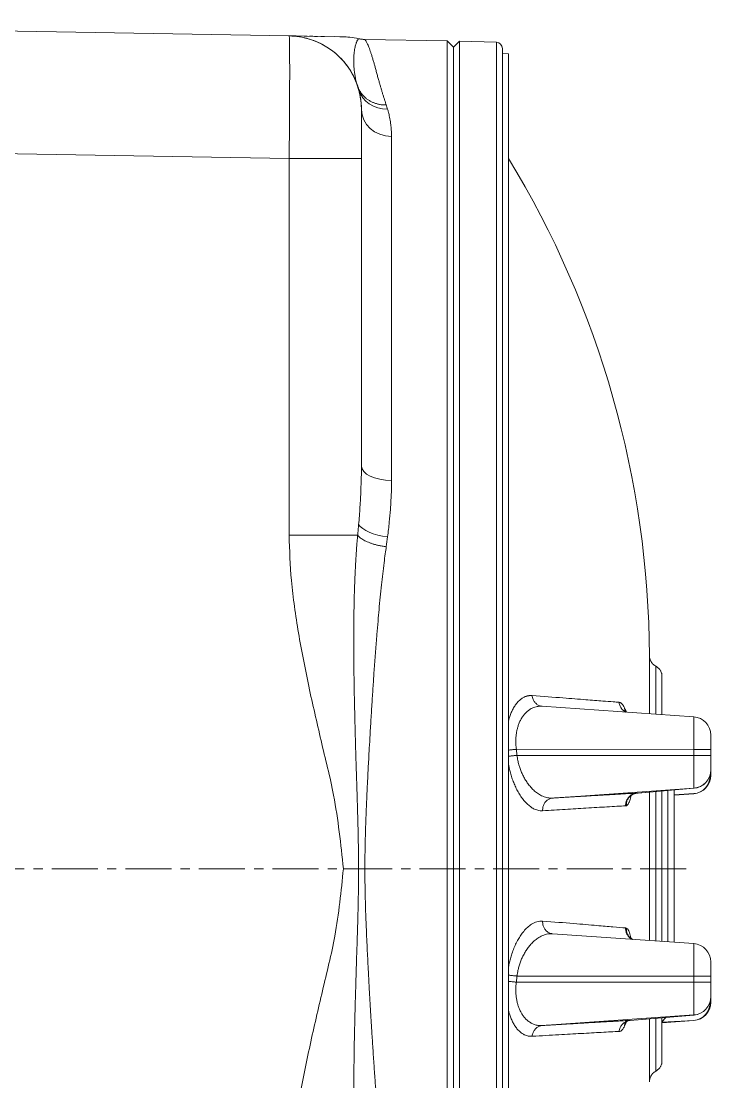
# Model space of a CAD drawing. Header units: millimetres. Extents: x -728 to 992, y -670 to 797.
# Drawn here: x 314 to 426.5, y -34.8 to 138.3 of the extents above; entities that cross this region are included whole.
import ezdxf

# ---------------------------------------------------------------- set-up
doc = ezdxf.new("R2010")
doc.units = ezdxf.units.MM
doc.linetypes.add('K5LT_AXLED', pattern=[12, 7.5, -1.5, 1.5, -1.5])
doc.linetypes.add('K5LT_THIN', pattern=[0])

# ---------------------------------------------------------------- blocks, each defined once
blk = doc.blocks.new('U4')
at = {"color": 7, "linetype": 'K5LT_THIN', "lineweight": 18}
for p, q in [((357.73, 135.89), (220.5, 138.28)), ((357.73, 135.89), (357.73, 135.89)), ((357.73, 135.89), (357.73, 135.89)), ((357.73, 135.89), (358.87, 135.87)), ((358.27, 135.88), (358.7, 135.87)), ((358.87, 135.87), (359.19, 135.86)), ((358.87, 135.87), (358.87, 135.87)), ((358.87, 135.87), (360.17, 135.84)), ((360.16, 135.84), (365.18, 135.76)), ((360.16, 135.84), (360.65, 135.83)), ((361.03, 135.83), (361.57, 135.82)), ((361.86, 135.81), (362.37, 135.8)), ((362.89, 135.8), (363.51, 135.78)), ((364.19, 135.77), (364.19, 135.77)), ((365.18, 135.76), (365.18, 135.76)), ((365.18, 135.76), (366.06, 135.74)), ((365.18, 135.76), (366.12, 135.74)), ((383.52, 135.07), (370.05, 135.3)), ((383.52, 135.07), (384.52, 134.03)), ((383.52, 0), (383.52, 135.07)), ((385.52, 135), (384.52, 134.05)), ((391.54, 134.84), (385.52, 135)), ((385.52, -135), (385.52, 135)), ((384.52, -134.05), (384.52, 134.05)), ((391.54, 134.84), (391.54, -134.84)), ((392.52, 133.84), (392.52, -133.84)), ((393.52, 132.97), (392.52, 133)), ((393.52, 132.97), (393.52, -132.97)), ((368.91, 127.67), (368.9, 127.7)), ((368.91, 127.67), (368.9, 127.7)), ((369.52, 123.89), (369.52, 123.89)), ((369.52, 123.89), (369.52, 115.89)), ((369.52, 115.89), (369.52, 121.77)), ((374.43, 63.35), (374.43, 119.47)), ((357.73, 115.89), (218.53, 118.32)), ((357.73, 115.89), (369.52, 115.89)), ((357.73, 54.42), (357.73, 115.89)), ((369.52, 65.69), (369.52, 115.89)), ((357.73, 54.42), (368.91, 54.42)), ((416.51, 34.77), (416.51, 25.28)), ((417.55, 33.04), (417.55, 25.2)), ((418.52, 31.79), (418.52, 25.14)), ((398.98, 26.5), (399, 26.5)), ((399, 26.5), (398.98, 26.5)), ((423.73, 24.77), (398.98, 26.5)), ((399, 26.5), (398.98, 26.5)), ((398.98, 26.5), (399, 26.5)), ((423.73, 24.77), (423.73, 19.47)), ((426.52, 21.78), (426.52, 19.46)), ((394.8, 19.48), (423.73, 19.47)), ((423.73, 19.47), (423.73, 18.47)), ((426.52, 19.46), (426.52, 18.46)), ((394.9, 18.48), (423.73, 18.47)), ((423.73, 18.47), (423.73, 13.13)), ((426.52, 18.46), (426.52, 16.12)), ((426.52, 16.12), (426.52, 16.11)), ((426.52, 15.24), (426.52, 16.11)), ((426.39, 15.24), (426.41, 15.24)), ((426.41, 15.24), (426.41, 15.33)), ((426.52, 15.24), (426.52, 15.22)), ((426.52, 15.22), (426.52, 15.22)), ((400.72, 11.52), (423.73, 13.13)), ((414.01, 12.23), (414.01, 12.23)), ((414.01, 12.23), (414.01, 12.23)), ((414.44, 12.32), (414.61, 12.33)), ((414.61, 12.33), (414.44, 12.32)), ((414.44, 12.32), (414.44, 12.32)), ((423.73, 13.11), (414.61, 12.33)), ((414.61, 12.33), (414.61, 12.33)), ((423.77, 13.12), (414.66, 12.34)), ((414.66, 12.34), (414.66, 12.34)), ((416.51, 12.49), (416.51, 0.15)), ((417.55, 12.58), (417.55, -11.8)), ((418.52, 12.67), (418.52, -11.86)), ((419.52, 12.75), (419.52, -11.93)), ((420.52, 12.84), (420.52, -12)), ((420.52, 12.07), (423.73, 12.24)), ((423.73, 12.23), (420.52, 12)), ((420.52, 12), (423.73, 12.23)), ((423.73, 13.13), (423.73, 13.11)), ((423.73, 12.24), (423.73, 12.23)), ((423.73, 12.23), (423.73, 12.23)), ((416.51, 0.15), (416.51, -11.72)), ((366.58, 0), (369.05, 0)), ((370.08, 0), (370.08, 0)), ((383.52, -135.07), (383.52, 0)), ((400.7, -10.62), (400.72, -10.62)), ((423.73, -12.23), (400.7, -10.62)), ((400.72, -10.62), (400.7, -10.62)), ((400.7, -10.62), (400.72, -10.62)), ((400.72, -10.62), (400.7, -10.62)), ((423.73, -12.23), (423.73, -17.53)), ((426.52, -15.22), (426.52, -17.54)), ((394.8, -18.52), (423.73, -18.53)), ((394.9, -17.52), (423.73, -17.53)), ((423.73, -17.53), (423.73, -18.53)), ((423.73, -18.53), (423.73, -23.87)), ((426.52, -17.54), (426.52, -18.54)), ((426.52, -18.54), (426.52, -20.88)), ((426.39, -21.76), (426.41, -21.76)), ((426.41, -21.76), (426.41, -21.67)), ((426.52, -20.88), (426.52, -20.89)), ((426.52, -21.76), (426.52, -20.89)), ((426.52, -21.76), (426.52, -21.78)), ((426.52, -21.78), (426.52, -21.78)), ((399, -25.6), (423.73, -23.87)), ((423.73, -23.89), (414.61, -24.67)), ((423.77, -23.88), (414.66, -24.66)), ((423.73, -23.87), (423.73, -23.89)), ((413.37, -24.75), (414.61, -24.67)), ((413.37, -24.75), (413.38, -24.75)), ((414.61, -24.67), (413.38, -24.75)), ((414.61, -24.67), (414.61, -24.67)), ((414.61, -24.67), (414.61, -24.67)), ((414.66, -24.66), (414.66, -24.66)), ((416.51, -24.51), (416.51, -34.77)), ((417.55, -24.42), (417.55, -33.04)), ((419.18, -24.28), (418.52, -24.97)), ((418.52, -24.33), (418.52, -31.79)), ((418.52, -25.04), (423.73, -24.76)), ((418.52, -25.14), (423.73, -24.77)), ((423.73, -24.77), (418.52, -25.14)), ((423.73, -24.76), (423.73, -24.77)), ((423.73, -24.77), (423.73, -24.77))]:
    blk.add_line(p, q, dxfattribs=at)
at = {"color": 30, "linetype": 'K5LT_AXLED', "lineweight": 18, "true_color": 0xff8000}
blk.add_line((422.52, 0), (201.52, 0), dxfattribs=at)
at = {"color": 7, "linetype": 'K5LT_THIN', "lineweight": 18}
for centre, radius, start, end in [((357.52, 123.89), 12, 18.3597, 89), ((391.52, 133.84), 1, 0, 88.5), ((357.52, 123.89), 12, 0, 18.3597), ((357.52, 123.89), 12, 10.6951, 14.5091), ((259.51, 34.07), 157, 0.2556, 31.4016), ((423.52, 21.78), 3, 0, 86), ((423.52, 16.11), 3, 274.9004, 0), ((423.52, 15.22), 3, 274, 0), ((423.52, -15.22), 3, 0, 86), ((423.52, -21.78), 3, 274, 0), ((423.52, -20.89), 3, 274.9004, 0)]:
    blk.add_arc(centre, radius, start, end, dxfattribs=at)
for centre, major_axis, ratio, start_param, end_param in [((373.88, 128.51), (4.81, 1.36), 0.909706, 3.143759, 4.443341), ((374.52, 123.89), (5, 0), 0.883475, 3.141593, 4.694936), ((374.52, 65.69), (5, 0), 0.468479, 3.141593, 4.694936), ((373.88, 56.15), (4.96, -0.62), 0.399621, 3.442613, 4.744362), ((423.52, 19.46), (-3, 0), 0.004236, 3.141593, 4.642576), ((423.52, 18.46), (-3, 0), 0.004236, 3.141593, 4.642576), ((423.52, 16.12), (3, 0), 0.999991, 4.782202, 6.283185), ((423.52, 16.11), (3, 0), 0.999991, 4.782202, 6.283185), ((423.52, 15.24), (3, 0), 0.999991, 4.782202, 6.283185), ((423.52, 15.24), (0.16, -3), 0.965836, 0.016308, 1.519674), ((423.52, 15.22), (3, 0), 0.999991, 4.782202, 6.283185), ((423.52, 15.24), (3, 0), 0.004236, 0, 0.261799), ((423.52, 16.11), (0.26, -2.99), 0.965682, 6.266913, 6.283185), ((423.52, -17.54), (-3, 0), 0.004236, 3.141593, 4.642576), ((423.52, -18.54), (-3, 0), 0.004236, 3.141593, 4.642576), ((423.52, -20.88), (3, 0), 0.999991, 4.782202, 6.283185), ((423.52, -20.89), (3, 0), 0.999991, 4.782202, 6.283185), ((423.52, -21.76), (3, 0), 0.999991, 4.782202, 6.283185), ((423.52, -21.76), (0.16, -3), 0.965836, 0.016308, 1.519674), ((423.52, -21.78), (3, 0), 0.999991, 4.782202, 6.283185), ((423.52, -21.76), (3, 0), 0.004236, 0, 0.261799), ((423.52, -20.89), (0.26, -2.99), 0.965682, 6.266913, 6.283185), ((414.4, -25.87), (-1.78, 0.91), 0.867542, 0.07558, 0.436062)]:
    blk.add_ellipse(centre, major_axis=major_axis, ratio=ratio, start_param=start_param, end_param=end_param, dxfattribs=at)
blk.add_rational_spline([(357.73, 135.89), (357.85, 135.88), (357.85, 127.6), (357.73, 115.89)], [0.999844652242, 0.804809654128, 0.804861436714, 1], degree=3, dxfattribs=at)
for points, knots in [([(357.74, 135.89), (357.75, 135.89), (357.77, 135.89), (357.82, 135.88), (357.86, 135.88), (357.96, 135.88), (358.03, 135.88), (358.1, 135.87), (358.11, 135.87), (358.12, 135.87), (358.12, 135.87), (358.13, 135.87), (358.13, 135.87), (358.27, 135.86), (358.41, 135.86), (358.84, 135.82), (359.12, 135.78), (359.94, 135.65), (360.46, 135.53), (361.5, 135.22), (362.02, 135.03), (363.02, 134.57), (363.51, 134.3), (364.46, 133.69), (364.91, 133.36), (365.77, 132.62), (366.17, 132.22), (366.92, 131.36), (367.27, 130.91), (367.88, 129.96), (368.16, 129.46), (368.59, 128.53), (368.74, 128.1), (368.94, 127.58), (368.97, 127.48), (369.05, 127.22), (369.09, 127.06), (369.19, 126.66), (369.24, 126.43), (369.33, 126.06), (369.35, 125.92), (369.41, 125.52), (369.44, 125.26), (369.48, 124.84), (369.49, 124.69), (369.5, 124.54), (369.5, 124.54), (369.5, 124.41), (369.51, 124.29), (369.51, 124.15), (369.51, 124.13), (369.52, 124.05), (369.52, 123.98), (369.52, 123.91), (369.52, 123.9), (369.52, 123.89), (369.52, 123.89), (369.52, 123.89), (369.52, 123.89), (369.52, 123.86), (369.52, 123.83), (369.52, 123.78), (369.52, 123.77), (369.52, 123.74), (369.52, 123.73), (369.52, 123.72), (369.52, 123.72), (369.52, 123.71), (369.52, 123.71), (369.52, 123.71), (369.52, 123.71), (369.52, 123.71), (369.52, 123.71), (369.52, 123.71), (369.52, 123.72), (369.52, 123.72), (369.52, 123.72), (369.52, 123.73), (369.52, 123.73), (369.52, 123.75), (369.52, 123.75), (369.52, 123.77), (369.52, 123.77), (369.52, 123.78), (369.52, 123.78), (369.52, 123.79), (369.52, 123.79), (369.52, 123.8), (369.52, 123.8), (369.52, 123.8), (369.52, 123.8), (369.52, 123.8), (369.52, 123.8), (369.52, 123.8), (369.52, 123.8), (369.52, 123.8), (369.52, 123.8), (369.52, 123.8), (369.52, 123.8), (369.52, 123.8), (369.52, 123.79), (369.52, 123.78), (369.52, 123.78), (369.52, 123.78), (369.52, 123.78), (369.52, 123.77), (369.52, 123.76), (369.52, 123.74), (369.52, 123.73), (369.52, 123.71), (369.52, 123.71), (369.52, 123.68), (369.52, 123.66), (369.52, 123.62), (369.52, 123.6), (369.52, 123.51), (369.52, 123.42), (369.52, 123.31), (369.52, 123.28), (369.52, 123.11), (369.52, 122.96), (369.52, 122.71), (369.52, 122.61), (369.52, 122.42), (369.52, 122.33), (369.52, 122.13), (369.52, 122.01), (369.52, 121.81), (369.52, 121.74), (369.52, 121.65), (369.52, 121.64), (369.52, 121.39), (369.52, 121.17), (369.52, 120.65), (369.52, 120.38), (369.52, 119.82), (369.52, 119.54), (369.52, 118.97), (369.52, 118.69), (369.52, 118.11), (369.52, 117.81), (369.52, 117.19), (369.52, 116.87), (369.52, 116.33), (369.52, 116.11), (369.52, 115.89)], [0.007818, 0.007818, 0.007818, 0.007818, 0.054727, 0.054727, 0.156362, 0.156362, 0.338831, 0.338831, 0.359632, 0.359632, 0.368488, 0.368488, 0.376057, 0.376057, 0.766172, 0.766172, 1.571433, 1.571433, 3.067172, 3.067172, 4.596647, 4.596647, 6.151907, 6.151907, 7.725116, 7.725116, 9.307856, 9.307856, 10.89136, 10.89136, 12.466794, 12.466794, 13.746426, 13.746426, 14.025385, 14.025385, 14.499511, 14.499511, 15.169748, 15.169748, 15.558094, 15.558094, 16.293275, 16.293275, 16.721805, 16.721805, 16.721848, 16.721848, 17.059082, 17.059082, 17.11397, 17.11397, 17.297151, 17.297151, 17.322005, 17.322005, 17.323535, 17.323535, 17.324181, 17.324181, 17.413935, 17.413935, 17.503689, 17.503689, 17.593443, 17.593443, 17.604662, 17.604662, 17.683197, 17.683197, 17.744902, 17.744902, 17.772951, 17.772951, 17.862705, 17.862705, 17.885143, 17.885143, 17.952459, 17.952459, 18.042213, 18.042213, 18.131967, 18.131967, 18.165624, 18.165624, 18.221721, 18.221721, 18.311475, 18.311475, 18.328885, 18.328885, 18.36019, 18.36019, 18.37978, 18.37978, 18.391495, 18.391495, 18.413702, 18.413702, 18.503456, 18.503456, 18.548151, 18.548151, 18.562747, 18.562747, 18.681329, 18.681329, 18.854577, 18.854577, 18.918492, 18.918492, 19.164632, 19.164632, 19.392819, 19.392819, 20.107934, 20.107934, 20.322622, 20.322622, 21.250397, 21.250397, 21.755847, 21.755847, 22.175054, 22.175054, 22.694023, 22.694023, 23.013468, 23.013468, 23.043279, 23.043279, 23.951241, 23.951241, 24.890461, 24.890461, 25.779187, 25.779187, 26.622829, 26.622829, 27.484233, 27.484233, 28.380415, 28.380415, 29, 29, 29, 29]), ([(357.74, 135.89), (357.74, 135.89), (357.75, 135.89), (357.8, 135.88), (357.84, 135.88), (357.95, 135.88), (358, 135.88), (358.06, 135.88), (358.07, 135.88), (358.07, 135.87), (358.08, 135.87), (358.13, 135.87), (358.17, 135.87), (358.29, 135.86), (358.36, 135.86), (358.68, 135.83), (358.92, 135.81), (359.64, 135.71), (360.11, 135.61), (361.11, 135.35), (361.62, 135.18), (362.64, 134.75), (363.14, 134.5), (364.1, 133.94), (364.57, 133.62), (365.45, 132.91), (365.87, 132.53), (366.64, 131.7), (367, 131.26), (367.66, 130.33), (367.95, 129.85), (368.46, 128.84), (368.68, 128.33), (368.88, 127.75), (368.89, 127.71), (368.98, 127.43), (369.05, 127.2), (369.12, 126.94), (369.13, 126.92), (369.19, 126.66), (369.25, 126.43), (369.29, 126.2), (369.29, 126.19), (369.34, 125.79), (369.42, 125.4), (369.48, 124.86), (369.49, 124.72), (369.51, 124.43), (369.51, 124.27), (369.52, 124.05), (369.52, 123.98), (369.52, 123.91), (369.52, 123.9), (369.52, 123.89)], [0.005458, 0.005458, 0.005458, 0.005458, 0.016373, 0.016373, 0.106335, 0.106335, 0.217167, 0.217167, 0.223586, 0.223586, 0.229869, 0.229869, 0.322211, 0.322211, 0.458087, 0.458087, 0.927089, 0.927089, 1.859635, 1.859635, 2.912415, 2.912415, 3.984603, 3.984603, 5.070775, 5.070775, 6.165144, 6.165144, 7.261644, 7.261644, 8.354093, 8.354093, 9.436383, 9.436383, 9.521399, 9.521399, 10.001083, 10.001083, 10.043153, 10.043153, 10.502828, 10.502828, 10.507151, 10.507151, 11.285405, 11.285405, 11.547619, 11.547619, 11.852278, 11.852278, 11.980442, 11.980442, 12, 12, 12, 12]), ([(369.06, 135.43), (368.58, 135.54), (368.13, 135.62), (367.25, 135.71), (366.74, 135.73), (366.64, 135.73), (366.63, 135.73), (366.62, 135.73), (366.62, 135.73), (366.61, 135.73), (366.61, 135.73), (366.6, 135.73), (366.6, 135.73), (366.6, 135.73), (366.6, 135.73), (366.59, 135.73), (366.59, 135.73), (366.59, 135.73), (366.59, 135.73), (366.58, 135.73), (366.57, 135.73), (366.56, 135.73), (366.55, 135.73), (366.54, 135.73), (366.53, 135.73), (366.51, 135.73), (366.5, 135.73), (366.47, 135.73), (366.44, 135.73), (366.38, 135.73), (366.35, 135.74), (366.28, 135.74), (366.23, 135.74), (366.15, 135.74), (366.12, 135.74), (366.05, 135.74), (366.02, 135.74), (365.98, 135.74), (365.98, 135.74), (365.98, 135.74)], [0.009068, 0.009068, 0.009068, 0.009068, 4.865586, 4.865586, 8.529155, 8.529155, 8.912016, 8.912016, 9.260883, 9.260883, 9.609751, 9.609751, 9.942659, 9.942659, 10.275568, 10.275568, 10.608476, 10.608476, 10.941385, 10.941385, 12.307516, 12.307516, 13.673647, 13.673647, 15.039778, 15.039778, 16.40591, 16.40591, 19.401384, 19.401384, 22.396858, 22.396858, 25.829224, 25.829224, 28.245126, 28.245126, 30.661028, 30.661028, 30.70432, 30.70432, 30.70432, 30.70432]), ([(366.12, 135.74), (366.12, 135.74), (366.12, 135.74), (366.12, 135.74), (366.12, 135.74), (366.13, 135.74), (366.13, 135.74), (366.14, 135.74), (366.14, 135.74), (366.16, 135.74), (366.17, 135.74), (366.19, 135.74), (366.21, 135.74), (366.26, 135.74), (366.29, 135.74), (366.34, 135.74), (366.37, 135.73), (366.42, 135.73), (366.45, 135.73), (366.5, 135.73), (366.52, 135.73), (366.56, 135.73), (366.58, 135.73), (366.62, 135.73), (366.45, 135.73), (366.48, 135.73), (366.51, 135.73), (366.54, 135.73), (366.54, 135.73), (366.56, 135.73), (366.55, 135.73), (366.56, 135.73), (366.56, 135.73), (366.56, 135.73), (366.53, 135.73), (366.53, 135.73), (366.75, 135.73), (366.74, 135.73)], [8.43841, 8.43841, 8.43841, 8.43841, 8.44276, 8.44276, 8.490568, 8.490568, 8.549635, 8.549635, 8.66777, 8.66777, 8.904039, 8.904039, 9.376578, 9.376578, 10.132288, 10.132288, 10.887998, 10.887998, 11.643707, 11.643707, 12.399417, 12.399417, 13.155127, 13.155127, 13.910837, 13.910837, 14.666546, 14.666546, 15.422256, 15.422256, 16.177966, 16.177966, 16.933676, 16.933676, 17.689386, 17.689386, 18, 18, 18, 18]), ([(368.9, 127.7), (368.84, 127.88), (368.74, 128.21), (368.63, 128.66), (368.54, 129.04), (368.48, 129.38), (368.42, 129.71), (368.38, 130.06), (368.34, 130.43), (368.3, 130.81), (368.28, 131.2), (368.27, 131.59), (368.27, 131.98), (368.28, 132.37), (368.31, 132.8), (368.35, 133.24), (368.41, 133.68), (368.48, 134.06), (368.56, 134.38), (368.64, 134.63), (368.71, 134.83), (368.79, 135), (368.85, 135.14), (368.91, 135.24), (368.97, 135.32), (369.01, 135.38), (369.05, 135.42), (369.05, 135.43), (369.05, 135.43), (369.05, 135.43)], [0.0010647, 0.0010647, 0.0010647, 0.0010647, 0.0191108, 0.0350753, 0.0478935, 0.0597072, 0.0718309, 0.0849454, 0.0998619, 0.1153646, 0.1319764, 0.1492149, 0.1673727, 0.1871506, 0.2074405, 0.2343006, 0.2621436, 0.2910966, 0.3160104, 0.3389093, 0.3611631, 0.3821363, 0.402206, 0.4214673, 0.4399308, 0.4592836, 0.4786571, 0.4980512, 0.498678, 0.498678, 0.498678, 0.498678]), ([(369.05, 135.43), (369.07, 135.43), (369.09, 135.42), (369.14, 135.41), (369.17, 135.41), (369.25, 135.39), (369.31, 135.38), (369.43, 135.36), (369.5, 135.35), (369.64, 135.33), (369.71, 135.32), (369.85, 135.31), (369.92, 135.31), (370.02, 135.31), (370.05, 135.3), (370.08, 135.3)], [0, 0, 0, 0, 0.889861, 0.889861, 2.224654, 2.224654, 4.894238, 4.894238, 8.094238, 8.094238, 11.294238, 11.294238, 14.494238, 14.494238, 16, 16, 16, 16]), ([(373.57, 124.63), (373.5, 124.82), (373.39, 125.18), (373.22, 125.69), (373.06, 126.2), (372.9, 126.71), (372.75, 127.22), (372.61, 127.71), (372.46, 128.23), (372.3, 128.82), (372.12, 129.45), (371.95, 130.11), (371.78, 130.71), (371.61, 131.31), (371.44, 131.89), (371.28, 132.45), (371.12, 132.96), (370.96, 133.43), (370.81, 133.85), (370.67, 134.21), (370.54, 134.51), (370.42, 134.76), (370.32, 134.95), (370.23, 135.09), (370.16, 135.21), (370.1, 135.28), (370.09, 135.3), (370.08, 135.3), (370.08, 135.3)], [0, 0, 0, 0, 0.0141568, 0.0267127, 0.0395204, 0.0530365, 0.066866, 0.0801016, 0.0938944, 0.1109918, 0.1323597, 0.1534642, 0.1755265, 0.1958939, 0.2199603, 0.2438344, 0.2688926, 0.2926668, 0.3173789, 0.3419337, 0.3657452, 0.3880689, 0.4093599, 0.4299779, 0.4509635, 0.4731191, 0.4941103, 0.4999187, 0.4999187, 0.4999187, 0.4999187]), ([(373.57, 124.63), (373.34, 124.62), (372.92, 124.63), (372.34, 124.72), (371.83, 124.86), (371.36, 125.03), (370.92, 125.25), (370.51, 125.51), (370.14, 125.81), (369.8, 126.14), (369.48, 126.53), (369.22, 126.93), (369.03, 127.32), (368.94, 127.56), (368.91, 127.66)], [0, 0, 0, 0, 0.1082551, 0.2025274, 0.2843851, 0.3666945, 0.4491873, 0.5303068, 0.6111051, 0.6926259, 0.7737686, 0.8674023, 0.9424496, 0.9984366, 0.9984366, 0.9984366, 0.9984366]), ([(369.29, 126.19), (369.26, 126.36), (369.22, 126.53), (369.16, 126.78), (369.14, 126.87), (369.12, 126.96)], [84.795661, 84.795661, 84.795661, 84.795661, 104.492745, 104.492745, 115.201365, 115.201365, 115.201365, 115.201365]), ([(374.43, 119.47), (374.43, 119.61), (374.43, 119.88), (374.41, 120.33), (374.37, 120.91), (374.28, 121.7), (374.13, 122.57), (373.96, 123.34), (373.84, 123.76), (373.79, 123.93)], [0, 0, 0, 0, 0.084344, 0.170956, 0.285512, 0.455654, 0.691649, 0.879894, 1, 1, 1, 1]), ([(369.07, 56.15), (369.15, 57.1), (369.29, 58.96), (369.43, 61.52), (369.5, 63.75), (369.52, 65.07), (369.52, 65.69)], [0, 0, 0, 0, 0.297161, 0.580295, 0.802517, 1, 1, 1, 1]), ([(373.79, 54.15), (373.89, 54.95), (374.07, 56.44), (374.24, 58.45), (374.34, 60.06), (374.4, 61.26), (374.42, 62.13), (374.43, 62.7), (374.43, 63.08), (374.43, 63.28), (374.43, 63.35)], [0, 0, 0, 0, 0.259776, 0.482105, 0.65078, 0.785114, 0.874668, 0.936489, 0.974787, 1, 1, 1, 1]), ([(366.58, 0), (366.16, 4), (365.73, 8), (364.42, 14.97), (363.61, 17.95), (362.26, 23.88), (361.55, 26.83), (360.33, 32.68), (359.73, 35.59), (358.79, 41.34), (358.37, 44.19), (357.88, 49.5), (357.8, 51.96), (357.73, 54.42)], [0, 0, 0, 0, 0.214256, 0.214256, 0.374972, 0.374972, 0.535688, 0.535688, 0.696404, 0.696404, 0.85712, 0.85712, 1, 1, 1, 1]), ([(369.05, 0), (369.06, 0.31), (369.05, 0.86), (369.05, 1.57), (369.04, 2.14), (369.04, 2.67), (369.03, 3.22), (369.02, 3.83), (369.01, 4.46), (369, 5.13), (368.98, 5.95), (368.96, 6.95), (368.93, 8.1), (368.9, 9.17), (368.87, 10.16), (368.84, 11.13), (368.81, 12.16), (368.78, 13.28), (368.74, 14.45), (368.69, 15.81), (368.64, 17.36), (368.59, 19.17), (368.53, 21.15), (368.48, 23.31), (368.42, 25.56), (368.37, 27.85), (368.33, 30.06), (368.3, 32.29), (368.28, 34.63), (368.27, 37.07), (368.28, 39.41), (368.3, 41.55), (368.33, 43.58), (368.38, 45.58), (368.45, 47.43), (368.52, 48.89), (368.58, 50.02), (368.64, 50.92), (368.69, 51.72), (368.74, 52.38), (368.78, 52.89), (368.81, 53.31), (368.84, 53.68), (368.87, 54.05), (368.89, 54.3), (368.91, 54.42)], [0, 0, 0, 0, 0.016076, 0.029354, 0.039481, 0.048692, 0.059041, 0.070522, 0.083144, 0.09485, 0.108117, 0.127788, 0.148768, 0.168883, 0.184973, 0.202136, 0.221972, 0.241996, 0.263715, 0.286888, 0.316423, 0.348467, 0.385705, 0.424654, 0.46731, 0.509841, 0.550467, 0.589538, 0.632632, 0.679557, 0.724639, 0.76214, 0.797618, 0.837163, 0.87284, 0.900077, 0.918457, 0.935099, 0.950193, 0.962313, 0.971623, 0.978856, 0.98586, 0.992908, 1, 1, 1, 1]), ([(373.57, 52.54), (373.34, 52.57), (372.91, 52.63), (372.32, 52.74), (371.79, 52.87), (371.32, 53.01), (370.87, 53.17), (370.45, 53.34), (370.08, 53.51), (369.74, 53.7), (369.43, 53.9), (369.19, 54.11), (369.02, 54.28), (368.94, 54.38), (368.91, 54.42)], [0, 0, 0, 0, 0.109291, 0.206573, 0.290778, 0.376006, 0.459575, 0.542618, 0.624603, 0.706927, 0.788114, 0.881136, 0.951295, 1, 1, 1, 1]), ([(370.08, 0), (370.08, 0.29), (370.08, 0.79), (370.09, 1.42), (370.1, 1.92), (370.1, 2.37), (370.11, 2.84), (370.12, 3.33), (370.13, 3.88), (370.14, 4.52), (370.16, 5.31), (370.19, 6.32), (370.23, 7.47), (370.27, 8.6), (370.31, 9.6), (370.35, 10.54), (370.39, 11.53), (370.44, 12.62), (370.5, 13.78), (370.56, 15.03), (370.63, 16.38), (370.71, 17.95), (370.81, 19.8), (370.94, 22.08), (371.1, 24.69), (371.27, 27.45), (371.44, 30.1), (371.62, 32.76), (371.82, 35.46), (372.02, 38.05), (372.22, 40.3), (372.4, 42.33), (372.58, 44.3), (372.78, 46.24), (372.99, 48.11), (373.2, 49.8), (373.39, 51.28), (373.52, 52.16), (373.57, 52.54)], [0, 0, 0, 0, 0.014943, 0.026745, 0.035407, 0.043802, 0.052183, 0.061546, 0.072114, 0.083591, 0.098024, 0.116616, 0.138884, 0.159732, 0.176894, 0.192788, 0.211343, 0.231787, 0.253991, 0.276076, 0.30137, 0.32888, 0.363061, 0.403865, 0.45654, 0.50997, 0.559374, 0.607301, 0.661857, 0.71435, 0.75734, 0.793748, 0.833948, 0.873833, 0.909893, 0.946174, 0.976496, 1, 1, 1, 1]), ([(417.55, 33.04), (417.35, 33.15), (417.13, 33.33), (416.91, 33.59), (416.81, 33.73), (416.73, 33.87), (416.66, 34.03), (416.55, 34.32), (416.51, 34.58), (416.51, 34.77)], [0, 0, 0, 0, 0.30975, 0.405626, 0.479168, 0.554454, 0.636556, 0.723737, 1, 1, 1, 1]), ([(418.52, 31.79), (418.51, 31.83), (418.47, 31.96), (418.4, 32.13), (418.3, 32.32), (418.18, 32.5), (418, 32.7), (417.79, 32.89), (417.63, 32.99), (417.55, 33.04)], [0, 0, 0, 0, 0.074021, 0.252503, 0.335927, 0.476717, 0.651022, 0.817274, 1, 1, 1, 1]), ([(397.38, 28.25), (397.33, 28.25), (397.24, 28.25), (397.12, 28.25), (397.02, 28.25), (396.92, 28.24), (396.8, 28.23), (396.66, 28.2), (396.47, 28.15), (396.2, 28.06), (395.84, 27.88), (395.39, 27.56), (394.93, 27.11), (394.53, 26.56), (394.19, 25.97), (393.9, 25.35), (393.68, 24.73), (393.57, 24.31), (393.52, 24.12)], [0, 0, 0, 0, 0.0214867, 0.0387734, 0.0518602, 0.0656596, 0.0818825, 0.1024574, 0.1276402, 0.1633456, 0.2199099, 0.2918392, 0.3717587, 0.4419144, 0.5066273, 0.5671225, 0.6245725, 0.6697229, 0.6697229, 0.6697229, 0.6697229]), ([(397.38, 28.25), (399.18, 28.11), (402.3, 27.87), (406.06, 27.58), (408.71, 27.37), (410.44, 27.24), (411.27, 27.16), (411.57, 27.15)], [0, 0, 0, 0, 0.285785, 0.531523, 0.748546, 0.903018, 1, 1, 1, 1]), ([(397.38, 28.25), (397.39, 28.13), (397.43, 27.92), (397.52, 27.64), (397.64, 27.39), (397.79, 27.17), (397.96, 26.98), (398.15, 26.81), (398.37, 26.67), (398.59, 26.58), (398.79, 26.52), (398.93, 26.51), (398.98, 26.5)], [0, 0, 0, 0, 0.1245774, 0.233215, 0.3299762, 0.4289031, 0.5307766, 0.6314334, 0.7324652, 0.831313, 0.9203893, 0.9935291, 0.9935291, 0.9935291, 0.9935291]), ([(398.98, 26.5), (398.71, 26.52), (398.21, 26.49), (397.52, 26.29), (396.96, 25.98), (396.49, 25.61), (396.09, 25.2), (395.75, 24.73), (395.45, 24.22), (395.21, 23.68), (395.03, 23.13), (394.89, 22.59), (394.79, 22.04), (394.73, 21.47), (394.71, 20.9), (394.71, 20.38), (394.75, 19.91), (394.78, 19.62), (394.8, 19.48)], [0.0028635, 0.0028635, 0.0028635, 0.0028635, 0.1158102, 0.2165515, 0.3022239, 0.3743429, 0.4436348, 0.5096114, 0.5724516, 0.6325209, 0.6878104, 0.7376904, 0.7861384, 0.8366627, 0.8842502, 0.9289009, 0.9661681, 1, 1, 1, 1]), ([(412.45, 26.25), (412.38, 26.39), (412.25, 26.61), (412.08, 26.83), (411.95, 26.96), (411.85, 27.04), (411.78, 27.08), (411.73, 27.11), (411.69, 27.12), (411.67, 27.13), (411.64, 27.14), (411.61, 27.14), (411.58, 27.14), (411.57, 27.15)], [0, 0, 0, 0, 0.245646, 0.437489, 0.575527, 0.687665, 0.775217, 0.830855, 0.86516, 0.890685, 0.923039, 0.959477, 1, 1, 1, 1]), ([(411.57, 27.15), (411.58, 27.03), (411.62, 26.82), (411.72, 26.52), (411.85, 26.27), (412.01, 26.04), (412.2, 25.84), (412.4, 25.67), (412.55, 25.59), (412.62, 25.55)], [0, 0, 0, 0, 0.122142, 0.2323212, 0.3293588, 0.4293147, 0.5281518, 0.6275297, 0.7133851, 0.7133851, 0.7133851, 0.7133851]), ([(412.45, 26.25), (412.44, 26.15), (412.46, 25.96), (412.51, 25.77), (412.54, 25.68), (412.55, 25.66)], [0, 0, 0, 0, 0.1115386, 0.208837, 0.2255042, 0.2255042, 0.2255042, 0.2255042]), ([(412.74, 25.54), (412.73, 25.57), (412.67, 25.73), (412.58, 25.98), (412.49, 26.17), (412.45, 26.25)], [0.8475768, 0.8475768, 0.8475768, 0.8475768, 0.8669005, 0.9362806, 1, 1, 1, 1]), ([(412.71, 25.54), (412.7, 25.54), (412.7, 25.55), (412.67, 25.57), (412.64, 25.58), (412.59, 25.62), (412.57, 25.64), (412.53, 25.68), (412.52, 25.69), (412.5, 25.71), (412.5, 25.71), (412.5, 25.71)], [24.62324, 24.62324, 24.62324, 24.62324, 25.009335, 25.009335, 30.288451, 30.288451, 36.511843, 36.511843, 43.389776, 43.389776, 50, 50, 50, 50]), ([(393.52, 19.35), (393.56, 19.35), (393.66, 19.36), (393.85, 19.38), (394.09, 19.41), (394.34, 19.43), (394.58, 19.46), (394.73, 19.47), (394.8, 19.48)], [0.2444854, 0.2444854, 0.2444854, 0.2444854, 0.3349947, 0.4743872, 0.617842, 0.7627974, 0.8895077, 1, 1, 1, 1]), ([(394.9, 18.48), (394.89, 18.52), (394.89, 18.55), (394.88, 18.69), (394.87, 18.79), (394.84, 19.02), (394.83, 19.14), (394.81, 19.33), (394.8, 19.41), (394.8, 19.48)], [0.3269718, 0.3269718, 0.3269718, 0.3269718, 0.356748, 0.356748, 0.4457279, 0.4457279, 0.5525002, 0.5525002, 0.6164925, 0.6164925, 0.6164925, 0.6164925]), ([(393.52, 18.34), (393.52, 18.34), (393.59, 18.35), (393.73, 18.37), (393.96, 18.39), (394.19, 18.41), (394.44, 18.44), (394.68, 18.46), (394.83, 18.48), (394.9, 18.48)], [0.1665531, 0.1665531, 0.1665531, 0.1665531, 0.1788303, 0.3348733, 0.4742162, 0.6176218, 0.7625244, 0.889309, 1, 1, 1, 1]), ([(394.9, 18.48), (394.93, 18.21), (395.02, 17.69), (395.19, 16.98), (395.4, 16.32), (395.65, 15.69), (395.94, 15.06), (396.29, 14.45), (396.69, 13.85), (397.14, 13.29), (397.66, 12.76), (398.26, 12.28), (398.97, 11.85), (399.69, 11.6), (400.29, 11.51), (400.6, 11.51), (400.72, 11.52)], [0, 0, 0, 0, 0.06631, 0.124348, 0.177699, 0.234306, 0.29488, 0.358022, 0.423674, 0.495645, 0.5692, 0.656975, 0.750639, 0.868393, 0.950244, 1, 1, 1, 1]), ([(393.52, 17), (393.55, 16.81), (393.64, 16.35), (393.82, 15.62), (394.06, 14.82), (394.36, 14.03), (394.7, 13.25), (395.09, 12.49), (395.54, 11.77), (396.03, 11.11), (396.55, 10.56), (397.08, 10.11), (397.66, 9.74), (398.33, 9.48), (398.82, 9.43), (399.08, 9.44)], [0.0854122, 0.0854122, 0.0854122, 0.0854122, 0.1232131, 0.1763944, 0.2326951, 0.2931891, 0.3558785, 0.4219805, 0.4931259, 0.5693228, 0.6458744, 0.7198855, 0.7945919, 0.8878999, 1, 1, 1, 1]), ([(414.44, 12.32), (414.4, 12.32), (414.37, 12.32), (414.19, 12.31), (414.04, 12.3), (413.72, 12.28), (413.56, 12.27), (413.23, 12.26), (413.06, 12.25), (412.71, 12.23), (412.53, 12.22), (412.17, 12.2), (411.98, 12.19), (411.6, 12.17), (411.41, 12.16), (411.01, 12.13), (410.81, 12.12), (410.4, 12.1), (410.19, 12.09), (409.76, 12.06), (409.54, 12.05), (409.09, 12.02), (408.87, 12.01), (408.4, 11.98), (408.17, 11.97), (407.69, 11.94), (407.45, 11.93), (406.96, 11.9), (406.71, 11.88), (406.33, 11.86), (406.2, 11.85), (405.94, 11.84), (405.81, 11.83), (405.54, 11.81), (405.41, 11.81), (405.15, 11.79), (405.01, 11.78), (404.74, 11.77), (404.61, 11.76), (404.33, 11.74), (404.19, 11.73), (403.92, 11.72), (403.78, 11.71), (403.49, 11.69), (403.35, 11.68), (403.07, 11.67), (402.92, 11.66), (402.63, 11.64), (402.49, 11.63), (402.19, 11.61), (402.05, 11.6), (401.75, 11.58), (401.6, 11.58), (401.3, 11.56), (401.15, 11.55), (400.9, 11.53), (400.81, 11.53), (400.72, 11.52)], [0.0350845, 0.0350845, 0.0350845, 0.0350845, 0.044846, 0.044846, 0.0896135, 0.0896135, 0.1345159, 0.1345159, 0.1792796, 0.1792796, 0.2241953, 0.2241953, 0.2689528, 0.2689528, 0.3138774, 0.3138774, 0.3586282, 0.3586282, 0.4035619, 0.4035619, 0.4483057, 0.4483057, 0.4932485, 0.4932485, 0.537985, 0.537985, 0.582937, 0.582937, 0.627666, 0.627666, 0.6501169, 0.6501169, 0.6726272, 0.6726272, 0.6949575, 0.6949575, 0.7173486, 0.7173486, 0.739802, 0.739802, 0.7623192, 0.7623192, 0.7846432, 0.7846432, 0.8070325, 0.8070325, 0.8294884, 0.8294884, 0.8520126, 0.8520126, 0.8743304, 0.8743304, 0.8967178, 0.8967178, 0.9191762, 0.9191762, 0.9325304, 0.9325304, 0.9325304, 0.9325304]), ([(412.63, 10.26), (412.62, 10.37), (412.63, 10.58), (412.69, 10.88), (412.78, 11.14), (412.9, 11.37), (413.06, 11.59), (413.23, 11.79), (413.43, 11.96), (413.65, 12.1), (413.89, 12.21), (414.16, 12.29), (414.34, 12.31), (414.44, 12.32)], [0, 0, 0, 0, 0.110565, 0.207005, 0.292637, 0.379582, 0.468052, 0.554425, 0.640713, 0.727449, 0.813283, 0.904382, 1, 1, 1, 1]), ([(412.74, 10.28), (412.74, 10.4), (412.75, 10.61), (412.8, 10.91), (412.89, 11.17), (413.01, 11.41), (413.17, 11.63), (413.35, 11.83), (413.56, 12), (413.78, 12.13), (413.94, 12.2), (414.01, 12.23)], [0, 0, 0, 0, 0.1104467, 0.2066031, 0.2922638, 0.3798815, 0.4698486, 0.5584309, 0.647242, 0.7369773, 0.815515, 0.815515, 0.815515, 0.815515]), ([(414.01, 12.23), (413.95, 12.21), (413.89, 12.18), (413.77, 12.12), (413.72, 12.09), (413.62, 12.02), (413.58, 11.99), (413.54, 11.95), (413.53, 11.95), (413.5, 11.92), (413.46, 11.88), (413.41, 11.82), (413.38, 11.8), (413.35, 11.75), (413.34, 11.73), (413.32, 11.71), (413.32, 11.71), (413.32, 11.7)], [0, 0, 0, 0, 1.223275, 1.223275, 2.464045, 2.464045, 3.732543, 3.732543, 3.781504, 3.781504, 5.044208, 5.044208, 6.366159, 6.366159, 7.831172, 7.831172, 9, 9, 9, 9]), ([(414.44, 12.32), (414.41, 12.32), (414.38, 12.31), (414.32, 12.31), (414.29, 12.3), (414.24, 12.29), (414.21, 12.29), (414.15, 12.27), (414.12, 12.26), (414.07, 12.25), (414.04, 12.24), (414.01, 12.23)], [0.00016, 0.00016, 0.00016, 0.00016, 1.6, 1.6, 3.2, 3.2, 4.8, 4.8, 6.4, 6.4, 8, 8, 8, 8]), ([(414.66, 12.34), (414.66, 12.34), (414.66, 12.34), (414.65, 12.33), (414.65, 12.33), (414.64, 12.33), (414.64, 12.33), (414.63, 12.33), (414.63, 12.33), (414.62, 12.33), (414.62, 12.33), (414.61, 12.33), (414.61, 12.33), (414.61, 12.33)], [0, 0, 0, 0, 0.158173, 0.158173, 0.316346, 0.316346, 0.516346, 0.516346, 0.716346, 0.716346, 0.916346, 0.916346, 1, 1, 1, 1]), ([(399.08, 9.44), (399.08, 9.56), (399.08, 9.77), (399.13, 10.07), (399.21, 10.33), (399.32, 10.57), (399.46, 10.79), (399.62, 10.99), (399.81, 11.17), (400.02, 11.31), (400.24, 11.42), (400.47, 11.49), (400.64, 11.52), (400.72, 11.52)], [0, 0, 0, 0, 0.110408, 0.206555, 0.292153, 0.379552, 0.469123, 0.557096, 0.645203, 0.733953, 0.820839, 0.909815, 1, 1, 1, 1]), ([(412.74, 10.28), (412.81, 10.31), (412.93, 10.39), (413.1, 10.62), (413.24, 10.92), (413.36, 11.29), (413.45, 11.64), (413.5, 11.87), (413.51, 11.93)], [0, 0, 0, 0, 0.0801416, 0.1529276, 0.2179088, 0.2855868, 0.3534837, 0.3805817, 0.3805817, 0.3805817, 0.3805817]), ([(412.63, 10.26), (411.75, 10.2), (409.83, 10.1), (406.43, 9.9), (402.86, 9.68), (400.37, 9.53), (399.08, 9.44)], [0, 0, 0, 0, 0.299778, 0.566002, 0.788224, 1, 1, 1, 1]), ([(370.08, 0), (369.97, 0), (369.74, 0), (369.39, 0), (369.17, 0), (369.05, 0)], [0.0000007, 0.0000007, 0.0000007, 0.0000007, 0.3333333, 0.6666667, 1, 1, 1, 1]), ([(357.73, -54.42), (357.82, -51.65), (357.92, -48.89), (358.49, -43.25), (358.93, -40.39), (359.92, -34.63), (360.52, -31.71), (361.77, -25.85), (362.49, -22.9), (363.84, -16.96), (364.65, -13.98), (365.85, -7.34), (366.22, -3.67), (366.58, 0)], [0, 0, 0, 0, 0.160716, 0.160716, 0.321432, 0.321432, 0.482149, 0.482149, 0.642865, 0.642865, 0.803581, 0.803581, 1, 1, 1, 1]), ([(368.91, -54.42), (368.88, -54.09), (368.82, -53.45), (368.75, -52.52), (368.69, -51.67), (368.63, -50.77), (368.56, -49.69), (368.5, -48.43), (368.44, -47.12), (368.4, -45.8), (368.35, -44.28), (368.31, -42.44), (368.29, -40.41), (368.27, -38.45), (368.27, -36.6), (368.28, -34.71), (368.3, -32.5), (368.33, -30.11), (368.37, -27.71), (368.42, -25.6), (368.47, -23.61), (368.52, -21.61), (368.58, -19.56), (368.63, -17.72), (368.69, -16.1), (368.73, -14.66), (368.78, -13.23), (368.82, -11.93), (368.86, -10.62), (368.9, -9.28), (368.94, -7.89), (368.97, -6.66), (368.99, -5.62), (369.01, -4.71), (369.03, -3.77), (369.04, -2.79), (369.04, -1.81), (369.05, -0.87), (369.05, -0.28), (369.05, 0)], [0, 0, 0, 0, 0.019555, 0.036849, 0.052313, 0.067287, 0.087126, 0.111783, 0.13594, 0.158335, 0.18396, 0.219694, 0.260327, 0.296995, 0.328621, 0.362464, 0.401655, 0.450458, 0.494669, 0.533917, 0.566552, 0.604328, 0.644425, 0.679268, 0.705643, 0.732646, 0.757683, 0.782536, 0.803256, 0.829362, 0.856531, 0.88084, 0.897573, 0.9143, 0.931345, 0.94957, 0.967978, 0.984764, 1, 1, 1, 1]), ([(373.57, -52.53), (373.51, -52.09), (373.4, -51.28), (373.25, -50.14), (373.11, -49.08), (372.99, -48.04), (372.87, -46.99), (372.75, -45.91), (372.62, -44.68), (372.46, -43.07), (372.27, -41.03), (372.08, -38.76), (371.91, -36.56), (371.73, -34.24), (371.55, -31.73), (371.37, -29.03), (371.21, -26.46), (371.05, -24.01), (370.91, -21.6), (370.78, -19.2), (370.66, -17.03), (370.57, -15.13), (370.49, -13.52), (370.42, -12.08), (370.36, -10.81), (370.31, -9.59), (370.26, -8.44), (370.22, -7.38), (370.19, -6.4), (370.17, -5.47), (370.14, -4.5), (370.12, -3.45), (370.1, -2.3), (370.09, -1.13), (370.09, -0.36), (370.08, 0)], [0, 0, 0, 0, 0.0268623, 0.0506076, 0.0712358, 0.0916497, 0.1125486, 0.1339326, 0.1553192, 0.1848244, 0.2295726, 0.2753475, 0.3184985, 0.3575974, 0.4091067, 0.4627322, 0.5116931, 0.5545284, 0.6011816, 0.6470307, 0.6890103, 0.7219646, 0.752512, 0.7767971, 0.8004664, 0.8226803, 0.8448806, 0.8648801, 0.8823244, 0.8996379, 0.9168209, 0.9364173, 0.9582755, 0.9802237, 0.9999966, 0.9999966, 0.9999966, 0.9999966]), ([(399.08, -8.55), (398.77, -8.54), (398.16, -8.59), (397.33, -9), (396.62, -9.55), (396.03, -10.17), (395.53, -10.84), (395.08, -11.55), (394.68, -12.32), (394.31, -13.18), (394, -14.04), (393.77, -14.87), (393.61, -15.52), (393.54, -15.9), (393.52, -16.03)], [0, 0, 0, 0, 0.1352389, 0.2538222, 0.3469327, 0.4348112, 0.5085127, 0.5768544, 0.6467257, 0.715595, 0.7834625, 0.8386352, 0.890131, 0.9147356, 0.9147356, 0.9147356, 0.9147356]), ([(399.08, -8.55), (400.9, -8.69), (404.08, -8.95), (407.82, -9.26), (410.59, -9.5), (412.01, -9.62), (412.63, -9.68)], [0, 0, 0, 0, 0.299618, 0.565521, 0.787743, 1, 1, 1, 1]), ([(399.08, -8.55), (399.08, -8.66), (399.08, -8.88), (399.13, -9.17), (399.21, -9.43), (399.32, -9.67), (399.46, -9.9), (399.62, -10.1), (399.81, -10.27), (400.02, -10.41), (400.24, -10.52), (400.47, -10.59), (400.63, -10.61), (400.7, -10.62)], [0, 0, 0, 0, 0.1104087, 0.2065556, 0.2921541, 0.3795539, 0.4691276, 0.5571047, 0.6452179, 0.7339789, 0.8208753, 0.9098437, 0.9940082, 0.9940082, 0.9940082, 0.9940082]), ([(412.63, -9.68), (412.62, -9.79), (412.63, -10.01), (412.69, -10.3), (412.78, -10.56), (412.9, -10.8), (413.06, -11.01), (413.23, -11.21), (413.43, -11.38), (413.59, -11.48), (413.67, -11.52), (413.68, -11.53)], [0, 0, 0, 0, 0.110565, 0.2070062, 0.2926384, 0.3795846, 0.4680558, 0.554431, 0.6407219, 0.7274613, 0.7364653, 0.7364653, 0.7364653, 0.7364653]), ([(412.74, -9.71), (412.74, -9.71), (412.72, -9.7), (412.7, -9.69), (412.67, -9.69), (412.65, -9.69), (412.63, -9.68), (412.63, -9.68)], [0, 0, 0, 0, 0.198631, 0.400648, 0.60605, 0.806963, 1, 1, 1, 1]), ([(413.51, -11.36), (413.5, -11.33), (413.46, -11.14), (413.38, -10.82), (413.26, -10.43), (413.12, -10.11), (412.98, -9.89), (412.85, -9.77), (412.78, -9.73), (412.74, -9.71)], [0.6245372, 0.6245372, 0.6245372, 0.6245372, 0.6341057, 0.7024627, 0.7695684, 0.8364546, 0.9066306, 0.9613371, 1, 1, 1, 1]), ([(412.74, -9.71), (412.74, -9.83), (412.75, -10.04), (412.8, -10.33), (412.89, -10.59), (413.01, -10.83), (413.17, -11.06), (413.35, -11.25), (413.55, -11.41), (413.68, -11.5), (413.74, -11.53)], [0, 0, 0, 0, 0.1104467, 0.2066031, 0.2922637, 0.3798813, 0.4698481, 0.5584299, 0.6472406, 0.7161478, 0.7161478, 0.7161478, 0.7161478]), ([(400.7, -10.62), (400.37, -10.59), (399.75, -10.65), (398.89, -10.97), (398.17, -11.41), (397.58, -11.89), (397.06, -12.44), (396.61, -13.01), (396.22, -13.61), (395.88, -14.23), (395.59, -14.87), (395.35, -15.51), (395.16, -16.15), (395.02, -16.73), (394.94, -17.19), (394.91, -17.43), (394.9, -17.52)], [0.0027401, 0.0027401, 0.0027401, 0.0027401, 0.1415849, 0.261879, 0.3547181, 0.441142, 0.5167051, 0.5884781, 0.6546622, 0.7181566, 0.7783606, 0.8354239, 0.8891611, 0.9420097, 0.9783787, 1, 1, 1, 1]), ([(413.75, -11.53), (413.71, -11.51), (413.67, -11.49), (413.59, -11.43), (413.55, -11.39), (413.47, -11.33), (413.44, -11.29), (413.39, -11.23), (413.36, -11.21), (413.33, -11.16), (413.32, -11.14), (413.31, -11.13), (413.31, -11.13), (413.31, -11.13)], [7.748782, 7.748782, 7.748782, 7.748782, 12.589868, 12.589868, 19.719002, 19.719002, 27.07972, 27.07972, 34.820217, 34.820217, 43.188388, 43.188388, 49, 49, 49, 49]), ([(393.52, -17.37), (393.52, -17.37), (393.59, -17.38), (393.73, -17.4), (393.96, -17.42), (394.19, -17.45), (394.44, -17.47), (394.68, -17.5), (394.83, -17.51), (394.9, -17.52)], [0.1665532, 0.1665532, 0.1665532, 0.1665532, 0.1788309, 0.3348745, 0.474218, 0.6176243, 0.7625277, 0.8893114, 1, 1, 1, 1]), ([(393.52, -18.38), (393.56, -18.38), (393.66, -18.39), (393.85, -18.42), (394.09, -18.44), (394.34, -18.47), (394.58, -18.49), (394.73, -18.51), (394.8, -18.52)], [0.2444853, 0.2444853, 0.2444853, 0.2444853, 0.334996, 0.4743891, 0.6178443, 0.7627998, 0.8895094, 1, 1, 1, 1]), ([(394.8, -18.52), (394.76, -18.76), (394.72, -19.22), (394.7, -19.86), (394.73, -20.42), (394.77, -20.94), (394.86, -21.46), (394.98, -22), (395.15, -22.55), (395.37, -23.09), (395.64, -23.6), (395.95, -24.08), (396.32, -24.51), (396.74, -24.89), (397.21, -25.2), (397.74, -25.45), (398.34, -25.6), (398.77, -25.61), (399, -25.6)], [0, 0, 0, 0, 0.060335, 0.112878, 0.156892, 0.20126, 0.245705, 0.296037, 0.349525, 0.408233, 0.468277, 0.529869, 0.595425, 0.665277, 0.740411, 0.817348, 0.903731, 1, 1, 1, 1]), ([(394.8, -18.52), (394.8, -18.51), (394.8, -18.51), (394.8, -18.44), (394.81, -18.38), (394.83, -18.2), (394.84, -18.08), (394.86, -17.84), (394.88, -17.73), (394.89, -17.59), (394.89, -17.55), (394.9, -17.52)], [0.3835075, 0.3835075, 0.3835075, 0.3835075, 0.3873294, 0.3873294, 0.4402617, 0.4402617, 0.5461277, 0.5461277, 0.643252, 0.643252, 0.6730282, 0.6730282, 0.6730282, 0.6730282]), ([(393.52, -23.16), (393.56, -23.34), (393.68, -23.76), (393.9, -24.38), (394.18, -25.01), (394.51, -25.6), (394.9, -26.13), (395.36, -26.61), (395.83, -26.96), (396.27, -27.18), (396.58, -27.28), (396.79, -27.32), (396.93, -27.34), (397.06, -27.35), (397.18, -27.35), (397.28, -27.35), (397.35, -27.35), (397.38, -27.35)], [0.3302582, 0.3302582, 0.3302582, 0.3302582, 0.3733298, 0.4312519, 0.4924775, 0.5547958, 0.6251737, 0.6975466, 0.7804051, 0.8438903, 0.8922011, 0.9165597, 0.9366237, 0.9540945, 0.9706107, 0.9864797, 1, 1, 1, 1]), ([(397.38, -27.35), (397.39, -27.24), (397.43, -27.03), (397.52, -26.74), (397.64, -26.5), (397.79, -26.28), (397.96, -26.08), (398.15, -25.91), (398.37, -25.78), (398.59, -25.68), (398.8, -25.62), (398.94, -25.6), (399, -25.6)], [0, 0, 0, 0, 0.124575, 0.23321, 0.329967, 0.42889, 0.530759, 0.631411, 0.732439, 0.831284, 0.920369, 1, 1, 1, 1]), ([(413.37, -24.75), (413.34, -24.76), (413.3, -24.76), (413.11, -24.77), (412.95, -24.78), (412.62, -24.79), (412.44, -24.8), (412.09, -24.82), (411.92, -24.83), (411.55, -24.85), (411.36, -24.86), (410.98, -24.88), (410.78, -24.9), (410.39, -24.92), (410.18, -24.93), (409.77, -24.95), (409.56, -24.96), (409.13, -24.99), (408.91, -25), (408.46, -25.03), (408.24, -25.04), (407.77, -25.07), (407.54, -25.08), (407.06, -25.11), (406.82, -25.12), (406.32, -25.15), (406.07, -25.17), (405.56, -25.2), (405.31, -25.21), (404.91, -25.24), (404.78, -25.25), (404.51, -25.26), (404.38, -25.27), (404.11, -25.29), (403.97, -25.29), (403.7, -25.31), (403.56, -25.32), (403.28, -25.34), (403.14, -25.34), (402.86, -25.36), (402.72, -25.37), (402.43, -25.39), (402.29, -25.4), (402, -25.41), (401.85, -25.42), (401.56, -25.44), (401.41, -25.45), (401.11, -25.47), (400.96, -25.48), (400.66, -25.5), (400.51, -25.51), (400.21, -25.52), (400.05, -25.53), (399.74, -25.55), (399.59, -25.56), (399.29, -25.58), (399.14, -25.59), (399, -25.6)], [0.0354931, 0.0354931, 0.0354931, 0.0354931, 0.0446713, 0.0446713, 0.0892361, 0.0892361, 0.1339374, 0.1339374, 0.1785054, 0.1785054, 0.2232322, 0.2232322, 0.2677907, 0.2677907, 0.3125217, 0.3125217, 0.3570655, 0.3570655, 0.401798, 0.401798, 0.4463382, 0.4463382, 0.4910839, 0.4910839, 0.5356156, 0.5356156, 0.5803698, 0.5803698, 0.6248925, 0.6248925, 0.6472432, 0.6472432, 0.6696552, 0.6696552, 0.6918805, 0.6918805, 0.7141687, 0.7141687, 0.7365214, 0.7365214, 0.7589401, 0.7589401, 0.7811584, 0.7811584, 0.8034441, 0.8034441, 0.8257989, 0.8257989, 0.8482243, 0.8482243, 0.8704354, 0.8704354, 0.8927185, 0.8927185, 0.9150754, 0.9150754, 0.9354892, 0.9354892, 0.9354892, 0.9354892]), ([(411.57, -26.57), (411.58, -26.45), (411.62, -26.24), (411.72, -25.95), (411.85, -25.69), (412.01, -25.46), (412.2, -25.26), (412.41, -25.09), (412.64, -24.95), (412.88, -24.85), (413.13, -24.78), (413.29, -24.76), (413.37, -24.75)], [0, 0, 0, 0, 0.122145, 0.232329, 0.329372, 0.429336, 0.528182, 0.627567, 0.724815, 0.820382, 0.911391, 1, 1, 1, 1]), ([(411.57, -26.57), (411.66, -26.56), (411.82, -26.52), (412.04, -26.33), (412.22, -26.1), (412.35, -25.89), (412.42, -25.76), (412.45, -25.7)], [0, 0, 0, 0, 0.292019, 0.542725, 0.750751, 0.903176, 1, 1, 1, 1]), ([(412.45, -25.7), (412.51, -25.57), (412.62, -25.33), (412.72, -25.05), (412.76, -24.94)], [0, 0, 0, 0, 0.0995832, 0.1648357, 0.1648357, 0.1648357, 0.1648357]), ([(413.38, -24.75), (413.32, -24.76), (413.26, -24.77), (413.15, -24.79), (413.09, -24.8), (412.99, -24.83), (412.94, -24.85), (412.88, -24.88), (412.86, -24.88), (412.82, -24.91), (412.79, -24.92), (412.72, -24.96), (412.69, -24.98), (412.63, -25.03), (412.6, -25.05), (412.56, -25.08), (412.54, -25.1), (412.53, -25.12), (412.52, -25.12), (412.52, -25.13)], [0.000733, 0.000733, 0.000733, 0.000733, 1.153572, 1.153572, 2.32627, 2.32627, 3.528321, 3.528321, 3.846089, 3.846089, 4.767452, 4.767452, 6.02347, 6.02347, 7.372306, 7.372306, 8.814616, 8.814616, 10, 10, 10, 10]), ([(414.66, -24.66), (414.66, -24.66), (414.66, -24.66), (414.65, -24.67), (414.65, -24.67), (414.64, -24.67), (414.64, -24.67), (414.63, -24.67), (414.63, -24.67), (414.62, -24.67), (414.62, -24.67), (414.61, -24.67), (414.61, -24.67), (414.61, -24.67)], [0, 0, 0, 0, 0.158166, 0.158166, 0.316332, 0.316332, 0.516332, 0.516332, 0.716332, 0.716332, 0.916332, 0.916332, 1, 1, 1, 1]), ([(411.57, -26.57), (410.72, -26.59), (408.85, -26.71), (405.52, -26.88), (401.74, -27.09), (398.92, -27.27), (397.38, -27.35)], [0, 0, 0, 0, 0.271888, 0.523583, 0.755602, 1, 1, 1, 1]), ([(418.52, -31.79), (418.51, -31.83), (418.47, -31.96), (418.4, -32.13), (418.3, -32.32), (418.18, -32.5), (418, -32.7), (417.79, -32.89), (417.63, -32.99), (417.55, -33.04)], [0, 0, 0, 0, 0.074021, 0.252503, 0.335927, 0.476717, 0.651022, 0.817274, 1, 1, 1, 1]), ([(417.55, -33.04), (417.35, -33.15), (417.13, -33.33), (416.91, -33.59), (416.81, -33.73), (416.73, -33.87), (416.66, -34.03), (416.55, -34.32), (416.51, -34.58), (416.51, -34.77)], [0, 0, 0, 0, 0.30975, 0.405626, 0.479168, 0.554454, 0.636556, 0.723737, 1, 1, 1, 1])]:
    blk.add_open_spline(points, degree=3, knots=knots, dxfattribs=at)
for points in [[(369.05, 135.43), (369.05, 135.43), (369.05, 135.43), (369.05, 135.43)], [(369.05, 135.43), (369.05, 135.43), (369.05, 135.43), (369.05, 135.43)], [(373.79, 123.93), (373.72, 124.16), (373.64, 124.4), (373.57, 124.63)], [(368.91, 54.42), (368.93, 54.71), (368.99, 55.29), (369.04, 55.86), (369.07, 56.15)], [(373.57, 52.54), (373.64, 53.08), (373.72, 53.61), (373.79, 54.15)], [(414.61, 12.33), (414.63, 12.33), (414.64, 12.33), (414.66, 12.34)], [(412.63, 10.26), (412.64, 10.26), (412.67, 10.26), (412.71, 10.27), (412.73, 10.28), (412.74, 10.28)], [(414.61, -24.67), (414.63, -24.67), (414.64, -24.67), (414.66, -24.66)]]:
    blk.add_open_spline(points, degree=3, dxfattribs=at)
blk = doc.blocks.new('U0')
blk.add_blockref('U4', (0, 0))

msp = doc.modelspace()

# ---------------------------------------------------------------- block references
msp.add_blockref('U0', (0, 0))

doc.saveas('drawing.dxf')
